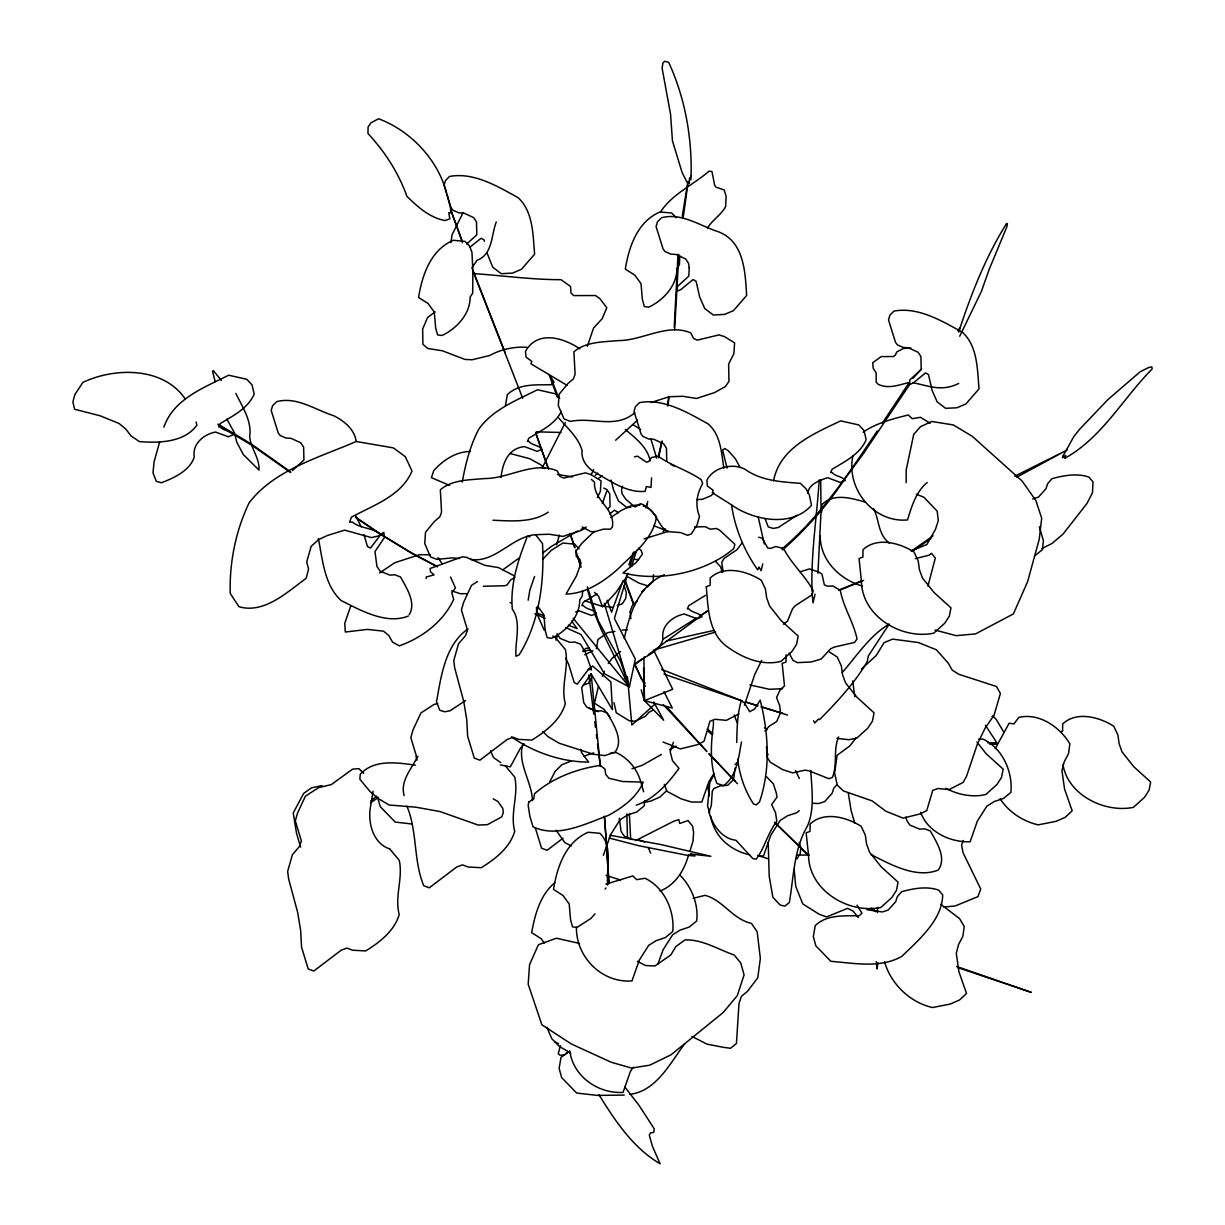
<?xml version="1.0" encoding="UTF-8"?>
<svg xmlns="http://www.w3.org/2000/svg" width="1225" height="1225" viewBox="0 0 1225 1225"><rect width="100%" height="100%" fill="white"/><g stroke="black" fill="none" stroke-linecap="round" stroke-linejoin="round"><path stroke-width="1.5" d="M877.866 962.819L877.069 968.944L876.273 961.64M877.422 912.64L877.483 907.526M736.7 742.503C737.128 728.538 737.128 714.083 741.37 700.685L742.396 701.006L661.622 669.401M741.508 742.013C738.445 757.433 737.343 775.593 723.531 785.7L716.885 783.403C709.704 765.564 710.699 743.805 713.44 725.154L713.379 721.249M817.933 573.208L821.041 511.3L820.704 479.909M653.522 574.693L653.185 581.385L647.122 586.943M666.737 461.013L666.446 448.151L663.628 443.833L653.951 439.331L648.745 439.009L642.957 436.452L641.043 433.956L634.014 411.416L635.392 406.746L639.465 402.627C663.705 398.171 687.409 412.473 708.004 423.85C720.744 434.569 721.494 452.928 723.837 468.256M674.225 327.397L678.022 254.249M674.653 329.617L678.849 254.616M819.249 479.833C816.845 517.042 810.797 553.914 812.068 591.338M582.687 590.557L582.273 595.917L579.747 599.882C579.823 616.803 566.287 631.319 551.648 638.225L547.207 637.689L545.247 630.691L543.885 614.827L537.714 606.298M607.6 885.108C606.053 868.326 613.419 846.353 599.928 833.322L588.214 832.25C565.628 841.851 557.084 867.024 553.501 889.411L563.041 895.49L569.212 904.019L570.574 919.868L572.534 926.881L576.975 927.402L590.909 918.459L594.967 913.804M768.213 842.448L769.208 876.304L772.898 897.358L780.233 905.061L784.75 906.163L789.359 902.534C793.723 876.855 793.861 848.986 807.443 826.063C814.977 808.439 811.67 788.946 810.782 770.403M496.263 221.955C491.179 235.032 492.833 254.448 477.03 260.267L471.778 268.091M576.408 927.325C575.964 957.077 601.996 983.292 631.993 980.919L639.236 960.232L648.683 945.363L656.171 940.632L665.282 937.63L672.739 931.551C674.807 911.063 664.44 887.39 644.993 878.279L636.694 879.657L632.82 875.952L605.916 884.159M852.967 455.562C845.694 488.362 873.394 523.014 907.511 519.951C911.553 506.583 916.132 491.531 927.202 482.512M462.284 481.946C465.515 463.938 470.155 445.578 478.73 429.271C492.572 409.517 516.598 400.299 537.453 389.78L555.522 393.822L559.733 398.309M470.477 559.396C495.329 563.347 511.575 536.642 535.585 534.682L542.507 543.594C544.543 581.186 539.521 622.484 519.094 654.9L515.955 656.248C514.852 641.134 521.758 622.208 512.341 609.238C509.998 585.228 517.945 560.192 526.842 537.897M644.748 800.568L644.151 805.928L636.694 811.991L627.583 815.008L620.095 819.739L610.647 834.592L603.389 855.28M451.014 242.55L451.979 234.97L463.173 212.492M683.075 218.417L688.22 181.576M667.457 405.628L668.743 396.395M667.839 405.934L669.156 396.732L682.8 396.288L696.489 398.462L714.588 392.597L725.399 386.533L728.952 381.373L728.63 364.009L733.897 353.627L734.602 342.877L724.48 336.599L718.998 334.9L697.27 340.137L693.61 338.483L690.778 332.909C667.074 322.833 642.62 340.672 618.212 340.596C603.374 342.005 585.611 341.622 573.882 351.851L575.122 374.207L573.377 378.892L568.002 383.486L559.075 394.312L558.324 405.597L563.975 418.889L570.391 421.415C592.67 416.684 615.272 429.362 634.841 412.733M682.294 216.243L687.914 181.468M528.174 600.219L529.812 590.19L534.59 576.454M762.762 563.898L761.138 570.666L758.964 567.022L757.724 569.87C744.279 550.898 734.74 527.914 731.57 504.899L712.322 492.756L713.21 490.322L707.376 486.003L706.856 480.277C713.302 467.322 732.902 462.468 745.382 469.497C761.261 480.858 781.489 481.9 800.308 483.324L806.081 488.821L809.312 494.808L811.517 505.297C791.932 527.623 753.681 520.64 731.57 504.899M373.089 791.151L370.18 808.607A38.924 28.573 -80 0 0 389.611 848.803M505.435 405.659L507.318 394.68C518.987 383.287 536.336 385.048 551.434 384.742L554.052 382.215L549.841 375.646M596.391 648.699L597.953 639.557L607.585 632.682L614.904 631.365M786.098 654.701L786.006 662.051L782.147 663.46L784.521 685.923L780.126 689.767L776.543 697.592L779.697 705.677L780.524 712.858L776.681 721.51L769.407 726.103L764.89 731.019M556.625 544.788L559.381 535.095M815.069 594.247L813.033 602.838L812.068 593.084M658.407 456.619L661.515 442.24M658.514 457.752L662.22 440.969M838.604 736.883C833 749.991 837.701 764.339 832.495 777.324L828.912 778.717L808.959 770.77L804.963 770.188L792.575 772.868L782.622 769.591L770.311 762.226L767.493 757.953L766.421 746.699M927.938 586.009L935.333 558.049L931.475 553.287L929.377 555.124L915.259 558.646M645.927 507.854L646.877 504.164M636.587 550.27L631.625 566.501M634.473 456.848L637.505 456.144L646.601 462.269L648.76 461.412L651.455 457.599L658.024 456.098C671.499 465.868 687.7 470.308 701.205 479.71L702.66 483.645C696.52 494.303 695.111 505.159 699.475 516.46L697.102 524.851L691.191 534.069L687.531 535.264L680.518 532.584L667.809 531.589C657.657 526.153 656.983 512.065 646.356 506.874L647.765 501.484M159.602 442.164L154.044 461.978L152.987 472.819L156.279 481.272L161.271 482.772C173.644 478.163 189.967 470.722 194.254 457.002C192.049 443.848 203.748 434.354 215.554 432.042L228.34 436.774L233.271 434.783C230.162 430.48 223.578 431.062 220.025 426.836L218.678 426.913L220.056 423.682C232.873 415.765 247.955 408.66 254.188 394.052L252.028 384.88L246.761 379.275L228.692 375.217C204.162 387.605 173.598 398.814 163.89 427.173M624.275 638.547C629.65 613.465 638.47 585.55 664.302 574.739M523.06 743.437C516.69 762.593 531.834 781.274 532.492 800.583M773.572 480.812C779.774 447.814 813.645 433.772 840.672 420.879L858.756 424.922L864.008 430.542L866.167 439.698C859.95 454.322 844.867 461.427 832.035 469.343L830.657 472.559L832.02 472.483C835.572 476.709 842.157 476.142 845.265 480.445L840.335 482.42L827.549 477.689C819.693 480.476 809.342 483.661 807.673 493.139M627.843 573.438L614.399 618.503L635.346 659.065L629.344 686.98L604.507 673.796L580.987 634.473L565.613 627.567M629.987 566.226L634.29 551.817M657.794 964.182L663.154 949.697L672.617 934.828L680.089 930.097L689.216 927.095L696.673 921.016C698.771 904.479 691.482 886.502 679.645 874.803M689.905 851.298L692.982 841.238L693.626 832.342L692.584 826.201L688.082 820.582L679.722 823.445L678.818 819.586L673.245 821.485L635.561 840.61M958.685 332.128C970.843 294.658 985.574 257.143 1006.414 223.731L1007.44 223.501L1006.935 226.625L989.157 269.485L981.347 291.55L959.696 336.232M598.397 686.23L594.508 703.242L604.048 709.321L610.234 717.85M501.04 477.505C502.572 463.555 507.717 448.488 524.315 446.589L537.101 451.321L542.032 449.345C538.923 445.027 532.339 445.609 528.787 441.383L527.439 441.459L528.817 438.244C540.562 430.756 554.879 424.539 561.28 411.462M555.936 640.154L557.421 635.683M744.402 705.202L754.692 674.638L761.644 660.367M587.372 346.246L593.513 328.147L602.179 318.684L606.804 307.705L599.898 298.67L595.518 295.531L573.744 295.592L571.018 292.959L570.513 286.466L561.035 279.683C531.344 279.698 501.959 275.502 472.528 273.512M622.591 486.279L621.534 489.372L621.978 493.553L625.669 499.126L632.896 505.312L639.955 505.129M606.712 491.194L602.348 503.49M623.112 580.528L611.566 612.178L607.049 600.219M628.884 564.71L633.371 552.398M560.438 1045.691L558.248 1053.668L560.162 1055.368L564.771 1054.602L567.573 1052.183M688.664 854.575C684.53 869.995 675.557 884.925 660.122 891.004M963.294 840.488L961.594 844.99L963.018 852.646L980.766 889.12L977.933 896.623L955.117 905.995L943.755 907.021M602.332 676.215L604.43 671.331M995.19 748.751L1009.124 723.255L1013.994 723.868L1018.771 717.437C1039.213 712.475 1059.901 727.16 1069.884 743.881L1068.506 753.666L1064.158 761.981L1061.952 770.678L1064.556 789.022L1072.181 810.797L1065.229 817.305L1056.088 821.317L1038.264 824.854C1023.105 821.5 1008.313 811.746 1000.09 798.639M350.626 606.36L344.776 623.249L345.297 632.039L367.393 629.405L383.502 631.151L388.861 635.545L392.505 642.068L399.289 645.866C421.875 637.888 443.557 621.672 453.679 599.316L451.78 592.808L455.455 587.908L450.54 577.021M673.398 742.289L670.197 751.721L672.479 760.648L678.972 768.335C668.023 783.556 654.441 798.945 636.234 805.177M542.216 467.919L565.292 422.594M591.2 474.611L593.666 469.573M597.325 497.518L600.342 491.577L601.046 480.828L590.925 474.55L585.443 472.85L563.714 478.087L560.039 476.433L557.222 470.844C533.503 460.768 509.064 478.623 484.656 478.546C469.818 479.955 452.056 479.572 440.326 489.801L441.567 512.157L439.821 516.843L434.431 521.437L425.504 532.263L424.769 543.548L430.419 556.839L436.82 559.366L452.27 557.896L459.543 558.508M549.719 781.918L555.048 771.551L561.754 764.798L571.095 761.031M714.389 773.725L709.826 782.607L707.575 805.989L709.719 812.818M684.775 1043.669C670.305 1062.795 656.523 1091.123 629.849 1094.338M660.704 211.695C672.142 194.086 693.335 184.807 709.076 171.178L711.955 171.515L714.634 185.189L716.043 187.18L724.189 189.952L726.103 196.26L725.659 206.55C721.188 214.834 712.429 219.887 707.438 228.049M409.15 614.72C416.577 602.838 406.424 587.786 400.56 576.99L394.802 574.785L389.856 575.107L380.148 571.156L376.948 566.486L374.972 551.495L384.344 537.744L383.854 532.4L377.928 536.075L371.435 537.607L344.669 530.134L327.412 535.493L318.623 539.597L311.196 546.289L306.709 562.03L308.562 569.013L306.158 578.307C287.14 592.165 264.171 614.062 238.998 606.727L230.239 593.497C229.32 562.688 235.721 530.655 249.134 502.832C274.078 469.864 319.664 457.369 356.215 441.475L393.363 447.891L405.322 456.695L412.013 471.028C401.494 495.972 373.686 505.052 351.483 517.134L349.584 522.156L352.249 522.034C360.686 528.802 372.89 527.531 380.776 534.544L412.366 553.7L437.294 566.777M591.644 677.946L588.368 683.32L583.253 685.051M796.924 858.893L800.216 853.519L800.89 847.884L799.144 842.57M713.746 773.955L709.03 781.382L701.787 802.069L691.543 802.038L680.978 798.761L666.385 791.028M633.126 1067.266L630.293 1071.722L623.05 1092.409C598.259 1093.864 573.132 1076.499 569.793 1050.958M877.222 430.986C848.986 472.957 820.98 516.292 781.841 549.06M882.368 423.13L909.226 382.445C898.905 384.849 888.6 389.336 878.141 384.298L876.151 382.047L876.181 372.967L873.195 368.235L872.721 362.722L881.25 356.582L893.27 356.552L895.276 355.219L896.792 351.942L903.3 348.512L910.849 347.961M909.67 384.466L909.792 379.903L921.215 369.475L920.924 356.613L918.122 352.295L908.429 347.793L903.223 347.471L897.45 344.914L895.536 342.418L888.493 319.878L889.871 315.223L893.944 311.089C918.183 306.633 941.903 320.935 962.498 332.327C977.749 346.277 977.32 369.659 979.035 388.846L965.851 403.974L957.016 407.757L945.639 408.338L937.171 401.861L932.148 390.53L928.489 374.544L925.518 372.905L913.146 383.042L909.67 384.466L863.61 453.327L844.5 479.358A163.338 70.591 -45.3 0 1 782.668 549.933M627.307 575.765L615.746 592.701L602.516 606.942L598.596 596.284L594.462 592.379M588.122 669.34L592.67 666.048L610.877 681.912L612.408 709.688L591.093 673.811L581.722 687.562L583.697 702.553L586.913 707.223L596.606 711.174L601.552 710.852L607.324 713.042C613.403 724.251 624.061 740.084 615.072 752.119L604.859 755.58L593.513 754.309L559.258 743.269L547.851 736.562L542.813 731.463M542.935 559.121L551.281 550.347L562.888 543.058L574.617 544.13L579.119 548.831M608.258 663.491L612.301 658.147L620.524 651.562M742.182 542.798L736.853 549.795L724.021 558.493L721.755 562.29L723.118 571.922M856.214 737.618L849.89 745.857L837.088 755.335L834.577 773.036L837.272 785.103L843.428 790.952L872.261 800.951L885.828 811.226L903.085 818.132L920.251 813.89L926.758 810.582L932.73 790.401L937.937 788.502L949.038 789.589L963.141 782.423L966.571 776.206L977.458 743.851L985.191 728.002L994.026 715.323L1000.412 693.442L996.461 686.505L958.777 674.271L952.223 670.136L948.257 663.184L936.421 649.786L918.306 642.528L892.581 639.113L884.098 642.65L876.12 655.651L861.389 669.08M842.233 672.525C856.888 655.788 869.75 635.576 889.182 624.076L868.326 655.957L867.239 661.607C854.652 683.137 837.119 701.864 819.617 719.611L818.392 719.136L814.717 723.026L813.63 720.775M605.073 889.074L605.992 887.972M836.981 784.551L833.72 788.333L832.158 793.249L824.609 801.655L818.836 803.508L813.339 803.34M663.077 531.65L665.481 528.909M713.762 492.756L711.357 495.513L702.522 499.295L696.841 499.586M957.919 330.612L960.4 327.825L957.797 330.566M524.3 743.942L520.472 748.153L510.335 766.819L500.29 764.905M912.931 378.372L921.598 368.863M615.639 440.25L637.536 420.144M863.181 432.165C876.151 423.13 892.948 418.751 908.338 414.984L912.212 418.69L920.511 417.312L930.112 423.207M469.987 247.144L481.103 238.247L484.074 239.901L484.457 241.371M594.447 531.267L581.707 543.487L575.964 551.158L576.255 556.472L579.762 559.151L581.033 563.286L576.301 576.179L566.027 594.048C585.611 593.757 603.466 581.722 617.813 569.166C632.728 554.129 653.415 538.939 656.478 516.613L650.245 509.952L643.217 504.577L640.43 503.72L635.392 506.874L631.227 505.603L621.06 510.58L610.739 517.517M735.031 764.66L737.71 762.134M595.319 475.315L597.739 473.095M607.646 509.003L610.065 506.782L609.774 493.92L606.972 489.602L603.741 488.101M654.288 704.635L631.855 725.001L627.491 677.241M466.756 244.005L476.801 234.817L476.51 221.955L473.708 217.637L464.015 213.15L458.808 212.813L453.036 210.271L451.106 207.775L444.078 185.235L445.456 180.565L449.529 176.446C473.769 171.975 497.488 186.277 518.083 197.669C533.334 211.619 532.906 235.001 534.621 254.188L521.437 269.316L512.601 273.098L501.224 273.696L492.741 267.203L486.907 252.672M292.484 470.477L303.922 460.033L303.632 447.171L300.829 442.853L291.137 438.351L285.93 438.029L280.142 435.472L278.228 432.992L271.2 410.436L272.578 405.781L276.651 401.647C296.925 396.272 315.361 409.962 334.027 415.857C344.118 421.14 353.872 428.673 356.077 440.525M641.747 591.828L644.534 589.317M554.772 882.796C540.164 894.801 534.881 914.738 531.665 932.654L541.205 938.733L544.283 943.005M637.383 600.939L632.529 605.181L629.956 611.719L630.875 618.717M370.93 800.92L376.596 796.204M1034.987 555.675L1042.429 549.612L1043.424 540.7L1039.397 526.75M799.282 810.659L796.801 812.696L787.69 815.697L780.202 820.428L770.755 835.297L763.497 855.984L758.382 855.969M563.025 838.206L547.1 850.288L541.557 848.175L535.386 828.1M783.479 624.199L787.445 621.213L792.59 608.657L795.27 605.701L812.16 594.783L813.201 590.68C805.101 575.52 791.58 564.128 783.663 548.586L775.854 546.534L770.571 548.433L767.769 548.065L762.287 538.219L758.688 537.27M542.644 553.042L551.694 546.258L577.679 530.992M468.027 628.9C445.027 644.917 441.123 676.353 436.498 701.818L439.79 710.27L444.782 711.771L450.004 710.791L465.546 700.562M435.12 311.9L427.525 317.535L422.656 329.066L422.885 344.271L427.801 348.482L442.424 350.794L464.888 359.415L472.038 359.767L489.847 355.464A38.924 21.483 -12 0 1 527.087 347.364M624.26 678.742L627.108 676.644M645.299 656.922L634.734 664.716L645.33 686.337M648.331 654.686L707.483 611.015L699.506 616.083M502.878 569.778L518.726 558.294M583.008 650.521L585.979 648.377L589.118 648.132M569.273 1051.494L561.004 1057.389L559.136 1068.368L561.632 1077.541L576.653 1093.052L597.509 1095.41L624.229 1095.089M911.538 550.928L933.082 535.876M370.593 802.788L378.448 797.383M913.896 550.239L931 538.495M796.985 515.22L778.472 527.439L773.266 528.434L768.259 526.918L764.982 518.466M379.612 572.948L394.71 562.75L419.363 554.695L430.526 554.818M598.259 478.485L602.287 475.867M477.367 581.553L471.502 585.351L463.617 602.317L461.427 610.05L467.506 630.171L465.408 635.79L458.502 643.845L453.755 660.566L454.72 668.054L463.724 701.389L466.756 719.626L467.644 736.347L474.305 758.091L479.863 760.204L507.349 739.349L513.076 737.251L518.65 739.379L531.803 740.099C545.768 731.539 560.652 719.948 565.307 703.655C560.499 685.617 569.395 667.212 565.307 649.449L555.721 637.965L552.812 635.974M609.774 514.01L614.353 510.212L617.339 511.851L617.722 513.336M597.096 593.895L583.222 602.378L581.844 605.594L583.192 605.518C586.744 609.744 593.329 609.162 596.437 613.48L591.507 615.455L578.721 610.724L575.689 611.872M705.508 595.35L688.756 605.671L687.378 608.886L688.726 608.81C692.278 613.036 698.862 612.454 701.986 616.772L697.04 618.747L684.254 614.016C672.448 616.328 660.765 625.822 662.955 638.975C660.015 652.129 644.58 656.079 635.193 663.766M662.786 639.389L696.305 618.104M661.408 754.462L642.222 765.319L632.008 768.703M669.57 749.792L676.123 746.04M548.295 512.096C532.109 523.06 511.483 520.931 492.971 520.257M585.657 527.944L581.033 530.532L562.918 536.412L549.229 534.238L535.585 534.682M991.99 716.426L992.924 715.921L996.277 719.488L1003.842 732.198M863.625 580.39L839.293 590.419M1014.729 476.219L1067.251 449.942L1016.627 477.229M1041.862 548.616L1052.214 543.333L1063.101 534.008L1086.912 503.552L1092.47 492.802L1093.006 481.869L1089.01 477.168C1077.495 472.972 1063.622 475.423 1051.938 478.73L1047.589 483.768L1046.027 488.683L1038.478 497.09L1032.706 498.942M738.843 713.991L726.257 720.361L715.155 719.289L709.949 721.188L703.992 741.37L697.469 744.678L680.304 748.919L663.062 742.013M653.308 710.041L648.837 712.322L645.407 716.303L635.178 721.249L629.221 720.744L616.282 712.751L613.97 702.614M584.754 654.808L592.931 650.72M581.048 529.399L586.101 527.026M911.094 551.005L926.896 544.482L935.425 529.384L938.289 520.732L937.217 511.177L923.88 497.243L916.285 494.211M838.712 590.067L861.405 580.987L859.047 558.508L862.905 557.099L862.982 549.749C876.947 536.565 899.747 542.951 914.049 552.016L918.199 560.866L919.424 569.64L922.394 577.878L933.94 592.41L950.952 607.86L949.329 616.129L944.797 623.157L933.71 633.187C901.462 639.879 861.787 616.221 861.405 580.987M527.623 536.244L529.95 536.81M408.323 616.068C386.227 624.796 360.854 610.463 341.086 600.51C324.288 585.045 322.65 559.718 318.362 538.479M617.323 605.487L622.423 603.757L625.715 598.382L626.388 592.747L624.076 585.673M583.758 756.177L593.727 752.885M610.28 753.314L612.025 752.732M644.212 538.816L668.559 531.282M651.042 402.52L669.156 396.732M800.063 571.799L809.541 568.936L818.56 571.952L821.914 573.989L824.364 584.861L827.089 586.101L833.061 586.04L840.319 590.435C843.504 607.554 853.534 622.132 857.01 638.929L854.637 642.405L834.057 647.122L830.397 649.005L821.209 659.004L811.272 661.99L797.398 662.633L792.988 660.382L789.206 653.185M655.421 649.572L715.568 632.054M693.136 898.323L705.003 895.337C722.796 899.9 732.764 919.378 751.415 923.359L757.157 931.689L760.357 958.455L757.754 977.856L747.372 991.454L741.431 996.277L738.981 1003.459L736.439 1043.486L730.513 1048.294L723.24 1047.298L706.947 1044.113L691.972 1036.427M582.916 651.562L590.282 649.725M437.738 703.548L434.109 704.421L420.91 712.965L413.009 729.932L410.819 737.664L416.913 757.785C411.11 769.622 400.085 781.045 404.112 795.668M666.308 641.043L714.374 630.324M322.053 785.608L311.441 787.843L303.632 793.448L293.25 812.925L296.481 833.046L300.615 847.088M643.431 802.543L650.567 801.15L659.724 797.153L666.706 790.661L664.241 784.322M483.308 586.254L504.761 585.749L507.15 584.922L510.672 579.884L514.714 577.679L514.255 575.827L498.391 567.573L485.008 565.368L466.403 557.298L462.192 556.839L430.174 568.461L430.373 571.6L434.048 574.908L426.162 577.036L426.254 578.491M958.731 383.456C941.612 391.893 929.943 386.105 912.901 382.705M820.26 512.28L821.699 512.111L821.791 504.761C833.383 492.68 851.314 498.162 865.202 502.097M1061.156 731.447L1062.611 731.279L1062.703 723.929C1076.668 710.745 1099.453 717.13 1113.755 726.195L1117.92 735.031L1119.129 743.805L1122.115 752.043L1133.661 766.59L1150.658 782.04L1149.035 790.309L1144.502 797.322L1133.416 807.352C1104.766 813.216 1067.741 795.04 1062.963 764.446M470.431 451.474C455.899 451.55 443.098 460.202 433.696 470.676L431.445 477.658L449.621 485.422M635.698 840.074L638.991 839.86L644.763 842.065M630.783 507.318L627.001 507.517L618.518 501.04L613.495 489.709L611.045 480.062M782.591 688.664L769.361 689.292L749.853 684.928M622.208 630.048L627.368 629.834M417.985 756.514L416.132 756.591L417.051 760.189M694.606 526.934L705.217 526.689L710.132 529.154L716.319 528.48L719.596 530.119L734.847 544.252L733.79 548.632C705.141 572.779 659.494 582.258 623.02 572.887L636.158 562.52L642.451 554.098L641.134 550.408L638.424 548.172M978.744 739.211L983.108 739.134C1002.571 748.245 1012.937 771.903 1010.87 792.407L1003.413 798.47L994.302 801.487L986.814 806.218L977.366 821.072L970.123 841.759C950.232 842.494 927.616 831.959 920.618 812.252M613.48 752.701L616.389 752.655C628.165 758.183 637.031 768.856 640.598 781.32M560.989 432.486L536.228 431.828M797.705 855.142L809.158 855.004M466.541 593.681L460.263 593.712L451.719 590.833M987.656 742.702L996.874 742.748L985.421 725.277M989.739 744.096L997.211 744.203M635.193 559.396L638.654 559.611M572.565 476.892L557.36 474.412M612.209 607.217L600.862 605.931L584.892 600.847M412.289 824.012L395.216 822.082L380.194 806.586L377.698 797.398M415.29 765.135C397.022 762.578 373.916 759.056 360.257 774.322L359.874 779.268L370.057 791.549L378.234 798.547L389.091 804.993L415.949 807.214L439.775 811.486L478.133 825.053L487.428 824.655L501.729 816.907L503.353 812.497L502.74 808.286L497.993 801.579L493.262 798.838M609.943 835.236L660.428 844.454L710.852 856.29L690.288 854.009L694.942 856.015L687.256 855.326L638.807 845.725L609.269 838.053M867.009 909.746L882.383 911.936L888.156 910.068L895.705 901.677L897.267 896.761L901.615 891.723C913.299 888.416 927.172 885.966 938.687 890.162L942.668 894.862C942.515 919.684 918.643 940.004 901.891 956.327C880.591 968.562 854.177 963.172 830.856 961.319L815.835 945.807L813.339 936.635L815.207 925.656C826.875 914.263 844.239 916.024 859.322 915.733L861.956 913.192L857.01 905.183M579.532 943.434L556.441 938.228L538.388 944.735L529.552 964.672L528.189 984.196L541.879 1024.789L571.462 1044.037L611.183 1062.243L631.564 1068.077L649.786 1065.168L671.055 1054.786L723.118 1012.585L737.266 995.711L744.08 974.901L740.773 963.018L734.234 955.056C718.172 949.467 702.476 939.284 685.035 939.912L675.817 946.588L670.779 955.01L654.977 965.958L645.407 965.499L637.352 961.273M862.339 586.086C840.09 579.685 820.183 560.483 820.214 535.983M836.981 738.369L848.956 739.716L856.811 738.124L867.897 728.094L872.43 721.081L874.053 712.812L857.056 697.362L845.495 682.815L842.524 674.577L841.315 665.803L837.15 656.968L829.493 652.022M509.814 453.434L529.705 458.686L540.792 464.811L544.696 468.532M935.012 630.048L956.097 635.653L975.575 633.907L1013.412 613.909L1027.637 581.569L1039.213 539.322L1041.694 518.206L1035.891 500.612L1022.232 481.18L972.252 436.299L953.326 424.937L931.72 421.477L920.526 426.652L913.728 434.385L906.209 469.895L906.117 482.681M643.156 506.002L646.356 506.874M757.816 705.738L745.259 701.894L757.601 705.738M761.399 706.825L782.913 713.425M761.123 706.825L787.568 715.048M749.746 854.851C730.314 850.548 713.945 836.445 710.791 816.233M648.408 586.071L638.975 583.085L626.358 576.087M757.617 855.418L768.259 858.802M606.115 875.4L620.309 879.918M663.996 674.133L741.37 700.685L744.264 702.767L749.669 711.694L754.661 709.045L760.204 700.118C768.58 733.178 770.709 769.269 759.515 801.885L756.33 804.871L753.482 803.937C744.54 790.186 739.624 775.058 737.664 759.163M956.633 966.464L1031.358 992.388L957.567 967.536M588.857 708.081L598.321 711.679M653.752 525.724L667.135 530.869M536.504 607.217L536.627 612.883L543.67 615.624M568.323 625.209L577.128 628.639L571.677 621.152M632.437 839.523L624.352 836.231L621.136 831.561L619.283 818.208M579.854 348.788C563.194 337.671 537.453 329.877 525.494 351.376L526.015 357.103L531.849 361.421L530.946 363.856L567.037 385.324M534.896 613.74L545.14 618.349M555.4 1042.153L558.585 1043.623M510.136 602.577L510.993 603.006M437.478 566.562L410.727 552.414L379.092 533.074L355.817 517.256M571.248 845.954L564.771 842.524L556.119 830.244M582.243 526.949L590.496 531.482L593.742 532.018L603.665 529.093L610.249 529.215L612.332 527.133C615.624 508.421 593.359 500.841 594.508 482.206L591.369 479.388M671.024 464.443L674.01 466.082M217.927 424.11L251.293 443.986L290.846 472.038M870.929 854.529C890.697 864.498 916.07 878.815 938.166 870.087C947.155 858.051 936.482 842.218 930.403 831.009L924.645 828.804L919.699 829.141L909.991 825.191L906.791 820.52L905.949 817.09M570.835 1053.148L559.412 1046.441L551.878 1038.785L546.855 1027.3M218.295 425.029L252.702 445.869L290.463 472.467M632.682 424.478L640.66 429.485M945.914 788.272C957.644 794.673 972.665 797.766 985.911 794.474L996.997 784.429L1001.529 777.416L1003.153 769.147L986.14 753.697L976.907 742.059M940.8 904.295L959.497 918.536L964.228 926.544L962.85 936.344L958.501 944.643L956.296 953.341L958.899 971.685L966.525 993.46L959.573 999.967L950.432 1003.995L932.608 1007.532C909.991 1002.571 890.759 983.828 884.542 961.763M355.924 517.746L380.776 534.544L370.486 548.065L367.469 546.534L363.978 534.59M500.765 762.593L493.507 757.601L490.521 750.757M872.047 908.246L876.074 911.538M871.113 908.215L875.201 911.599M625.301 429.485C635.316 437.876 647.627 447.309 650.138 460.845M511.453 736.899C533.901 752.441 561.157 761.95 588.612 762.088L581.63 752.671L580.788 749.287M764.492 727.65L767.064 729.855M707.284 728.86L712.812 733.683M707.728 730.896L711.878 734.51M808.531 855.264L806.157 832.801L810.016 831.392L810.108 824.042C824.073 810.858 846.858 817.243 861.175 826.308L865.325 835.144L866.534 843.918L869.52 852.156L881.066 866.703L898.078 882.153L896.44 890.422L891.923 897.435L880.836 907.48C848.588 914.172 808.898 890.514 808.531 855.264L774.613 822.174M808.041 855.096L775.211 823.001M363.748 773.343L358.925 768.657L352.616 769.132L331.271 784.597L318.607 787.629L305.392 796.189L297.507 813.155L295.317 820.873L301.411 840.993L299.298 846.613L292.392 854.683L287.661 871.388L288.61 878.876L297.614 912.212L300.646 930.449L301.549 947.17L308.195 968.914L313.753 971.042L341.239 950.171L346.981 948.089L352.54 950.202L365.693 950.937C379.658 942.362 394.557 930.786 399.212 914.493C394.389 896.455 403.285 878.034 399.212 860.272L389.611 848.787M766.59 776.788L773.388 783.862L776.39 793.295L776.956 797.245L771.643 804.565L775.578 812.833L776.803 821.378C767.784 832.908 764.859 847.608 756.254 859.108L752.885 858.633L735.888 840.212C721.938 838.865 712.414 824.777 708.969 812.328L711.312 805.56L712.292 791.182L713.838 788.502L720.377 785.853L727.757 785.271L733.576 779.621L735.077 768.029M676.261 217.728L671.744 213.028L660.03 211.956C637.444 221.572 628.9 246.73 625.317 269.117L634.856 275.196L641.027 283.725L642.39 299.589L644.35 306.587L648.791 307.123C663.429 300.217 676.95 285.701 676.889 268.796L679.416 264.83L679.783 255.948M735.276 781.32L708.892 753.62L737.481 783.724M715.461 561.249L720.729 566.869L722.03 572.366M663.322 704.651L706.886 751.507L666.63 706.856M558.768 418.047C567.389 428.092 578.46 437.509 582.12 450.632C580.956 459.666 586.913 467.276 594.156 471.931C609.943 480.537 626.159 493.047 645.177 491.347L646.31 486.524L651.011 487.473L651.577 477.842M645.238 683.137L641.471 678.956L635.545 665.65M185.312 399.09C163.507 366.75 115.028 367.209 82.887 382.399L74.893 394.572L72.872 401.923L74.602 409.242L100.052 415.765L119.07 423.483L125.884 429.148L130.983 435.87L139.374 441.597C158.76 443.113 184.378 442.638 196.903 425.136L196.061 421.997M505.129 765.579L514.714 777.063C518.803 794.826 509.906 813.232 514.714 831.285C510.059 847.562 495.16 859.154 481.195 867.713L468.057 866.994L462.483 864.865L456.757 866.963L429.255 887.819L423.712 885.706C413.3 860.241 417.511 831.836 406.96 806.188M221.358 380.378L213.257 370.578L212.538 371.359L215.156 381.572M624.872 1087.065L638.868 1105.118L654.242 1128.822L653.691 1132.467L650.582 1132.849L649.281 1135.253L652.512 1146.508L660.107 1163.75C633.111 1148.07 614.981 1120.63 598.918 1094.645M858.296 917.556L853.059 911.048L847.639 908.338L826.523 916.928L818.974 914.141L802.773 903.897L795.729 886.349L794.198 869.398M889.289 543.058C877.835 534.422 879.428 519.921 873.548 508.498M573.147 618.242L629.344 686.98L604.308 603.343M767.156 753.253L768.213 754.722M235.858 393.409C242.137 406.501 252.013 421.063 249.686 436.054C250.359 448.074 259.838 457.905 258.98 470.063L243.316 454.567L236.823 442.24L234.388 432.777L226.855 419.027M437.968 557.697L442.424 564.082M556.992 633.754L560.192 638.409L569.901 642.359L574.831 642.038L580.604 644.243L585.305 652.19L591.17 668.773M795.469 770.479L799.358 778.487M653.767 701.986L663.69 720.269L644.457 700.654L641.165 689.843M739.655 466.756L735.413 458.793L728.186 450.693L724.756 448.549L722.597 450.096L727.068 468.072M663.996 691.666L672.295 708.019L644.457 700.654L643.584 667.839M565.567 658.116L568.676 664.409L574.219 682.601L577.251 684.132L587.525 670.596L590.603 668.452L591.154 670.136M355.709 515.771L361.145 526.765M653.599 650.107L672.678 689.277L644.457 700.654L643.906 657.212M648.178 847.363L650.643 853.228M536.627 612.883L544.099 629.987M633.922 605.318L624.643 580.772M472.452 269.806L522.753 398.37M505.251 352.846L472.865 270.22L471.947 252.319L469.527 246.072L465.01 241.371L453.281 240.299C430.71 249.915 422.166 275.074 418.567 297.461L428.107 303.54L434.293 312.069L435.656 327.933L437.601 334.93L442.057 335.466C456.695 328.56 470.216 314.044 470.14 297.139L472.682 293.158L472.865 270.22M634.167 605.135L625.225 580.512M550.209 375.998L558.232 396.869M650.843 438.856L656.677 458.119M734.204 714.91L737.19 722.796M549.03 374.498L557.406 397.222M535.57 432.747L548.463 469.144M462.254 241.203L450.448 209.077L462.514 242.657M535.784 433.053L548.279 468.302M570.069 533.442L574.877 547.866L570.222 533.824M446.513 192.784C437.784 159.434 410.559 130.738 378.586 118.764L370.823 122.898L368.097 127.078L367.959 133.51C385.048 151.839 398.493 172.893 406.945 196.322C417.465 206.826 429.914 217.82 444.997 220.531L449.805 218.907L448.794 212.66L451.795 212.997L447.018 194.561M575.673 550.285L581.094 567.221M587.372 586.836L598.213 620.723L620.417 661.117L629.344 686.98L601.261 629.589L594.891 614.46L587.326 589.21M758.214 516.965L764.293 544.007M577.251 555.522L580.374 565.996M854.759 823.093L851.161 810.797L848.205 792.514M641.104 783.066L643.63 791.779M707.56 784.965L709.321 795.944M852.738 680.932L854.805 696.688M588.827 674.944L593.773 714.144M594.722 721.617L595.427 727.221M596.361 734.694L596.835 738.415M597.54 744.019L600.372 766.421L591.093 673.811M604.522 816.769L609.024 882.903M604.338 816.202L606.436 842.448M606.957 851.834L608.764 883.746M629.359 813.813L630.691 839.462M626.863 813.921L627.476 838.405M706.274 586.729C708.127 607.156 708.142 631.243 725.445 645.452C740.926 657.228 761.246 666.308 780.938 661.393L792.024 651.363L796.556 644.35L798.179 636.081L781.167 620.631L769.622 606.084L766.651 597.846L765.441 589.072L761.276 580.237C746.974 571.156 724.174 564.771 710.224 577.97L710.132 585.305L706.274 586.729M691.068 176.048L690.885 179.784L689.553 177.793L689.277 183.398L686.903 181.958L682.187 172.786L672.448 140.829L670.55 114.17L662.097 68.141L662.924 63.057L664.654 61.25L668.666 62.352C684.989 97.694 692.079 137.185 691.068 176.048M689.231 267.739L688.802 276.115L677.379 286.558L677.257 291.121L680.732 289.682L693.09 279.545L696.076 281.199L699.735 297.185L704.743 308.516L713.226 314.993L724.603 314.412L733.438 310.629L746.622 295.501C745.29 272.348 744.157 241.968 718.922 231.954C700.256 226.058 681.804 212.369 661.531 217.744L657.457 221.863L656.079 226.533L663.108 249.073L665.037 251.569L670.81 254.126L676.016 254.448L685.709 258.95L688.511 263.252L689.231 267.739M528.695 802.084L528.189 805.483L529.828 816.141L532.997 826.768C557.191 838.375 585.29 823.904 608.488 815.345C622.392 807.688 637.061 797.276 643.202 782.147L622.545 781.489L608.871 778.258L605.732 774.338L604.905 769.024L600.281 765.38C576.684 768.933 552.689 777.768 534.529 793.754L533.794 798.853L528.695 802.084M1063.147 455.822L1062.504 457.752L1065.765 455.424L1064.801 458.318C1102.362 437.386 1122.713 398.615 1152.128 369.016L1151.837 366.903L1148.759 367.469L1140.215 371.726L1107.967 399.534L1079.348 429.577L1073.758 436.682L1063.147 455.822"/></g></svg>
